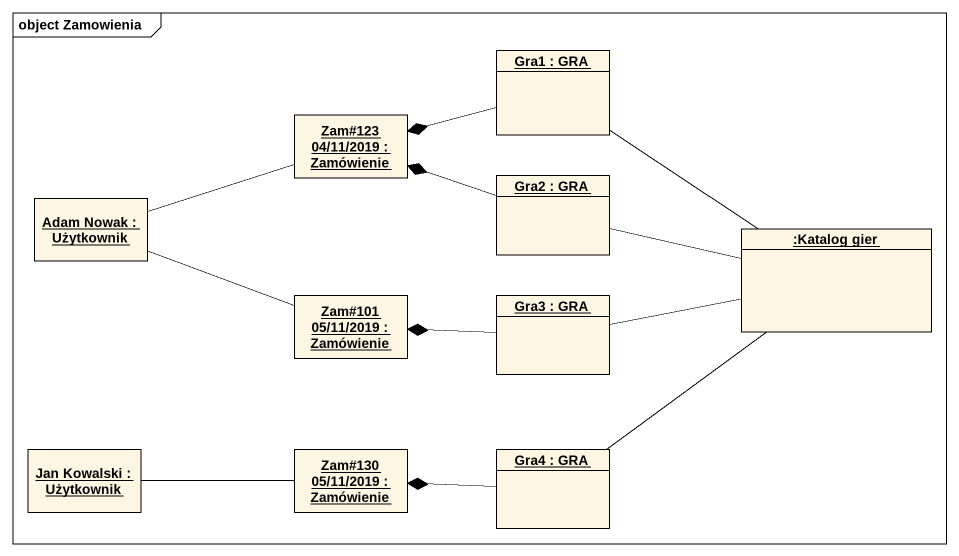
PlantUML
@startuml
mainframe object Zamowienia
hide circle
hide empty members
object "Gra1 : GRA" as Gra1
object "Zam#123 04/11/2019 : Zamówienie" as Zam_123_04_11_2019
object "Adam Nowak : Użytkownik" as Adam_Nowak
object "Gra2 : GRA" as Gra2
object ":Katalog gier" as Katalog_gier
object "Zam#101 05/11/2019 : Zamówienie" as Zam_101_05_11_2019
object "Gra3 : GRA" as Gra3
object "Jan Kowalski : Użytkownik" as Jan_Kowalski
object "Zam#130 05/11/2019 : Zamówienie" as Zam_130_05_11_2019
object "Gra4 : GRA" as Gra4
Gra1 -left-* Zam_123_04_11_2019
Gra1 -- Katalog_gier
Zam_123_04_11_2019 -left- Adam_Nowak
Gra2 -left-* Zam_123_04_11_2019
Gra2 -right- Katalog_gier
Zam_101_05_11_2019 -left- Adam_Nowak
Gra3 -right- Katalog_gier
Gra3 -left-* Zam_101_05_11_2019
Zam_130_05_11_2019 -left- Jan_Kowalski
Gra4 -up- Katalog_gier
Gra4 -left-* Zam_130_05_11_2019
@enduml
